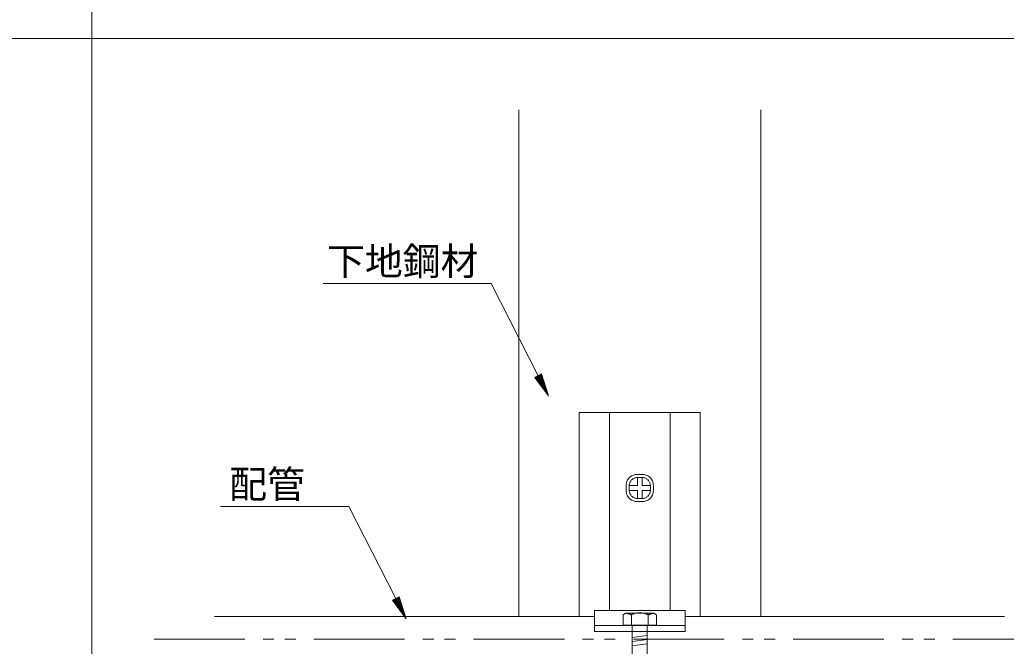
# Model space of a CAD drawing. Units: millimetres at full size, sheet at 1:6; details may follow other scales. Extents: x -1207 to 1226, y -853 to 852.
# Drawn here: x -22.8 to 303.3, y -219.1 to -11.9 of the extents above; entities that cross this region are included whole.
import ezdxf
from ezdxf.enums import TextEntityAlignment as Align

# ---------------------------------------------------------------- set-up
doc = ezdxf.new("R2010")
doc.units = ezdxf.units.MM
doc.header["$LTSCALE"] = 6
doc.linetypes.add('DOUBLE_CHAIN1', pattern=[8.8, 5, -1, 0.6, -0.6, 0.6, -1])
for name, color, linetype, lineweight in [('0-0_WAKU', 7, 'Continuous', 9), ('0-2_SUNPO', 7, 'Continuous', 9), ('0-B', 134, 'Continuous', 9)]:
    doc.layers.add(name, color=color, linetype=linetype, lineweight=lineweight)
doc.styles.add('ＭＳ ゴシック', font='')
doc.styles.get('ＭＳ ゴシック').set_extended_font_data('MS Gothic')

msp = doc.modelspace()

# ---------------------------------------------------------------- linework, layer by layer
at = {"layer": '0-0_WAKU'}
for p, q in [((1.094, 26.057), (1.094, -799.293)), ((-1204.75, -18.143), (2.25, -18.143)), ((2.25, -18.143), (1209.25, -18.143))]:
    msp.add_line(p, q, dxfattribs=at)
at = {"layer": '0-2_SUNPO'}
for p, q in [((133.002, -99.141), (77.531, -99.141)), ((148.561, -129.642), (133.002, -99.141)), ((150.043, -130.239), (147.468, -130.239)), ((150.027, -130.189), (147.489, -130.189)), ((150.058, -130.289), (147.505, -130.289)), ((150.074, -130.339), (147.542, -130.339)), ((150.09, -130.389), (147.579, -130.389)), ((150.011, -130.139), (147.587, -130.139)), ((149.995, -130.089), (147.685, -130.089)), ((149.979, -130.039), (147.783, -130.039)), ((149.963, -129.989), (147.881, -129.989)), ((149.948, -129.939), (147.979, -129.939)), ((149.932, -129.889), (148.077, -129.889)), ((149.916, -129.839), (148.175, -129.839)), ((149.9, -129.789), (148.273, -129.789)), ((149.884, -129.739), (148.371, -129.739)), ((149.868, -129.689), (148.469, -129.689)), ((149.853, -129.639), (148.567, -129.639)), ((149.837, -129.589), (148.665, -129.589)), ((149.821, -129.539), (148.763, -129.539)), ((149.805, -129.489), (148.861, -129.489)), ((149.789, -129.439), (148.959, -129.439)), ((149.773, -129.389), (149.057, -129.389)), ((149.758, -129.339), (149.155, -129.339)), ((149.742, -129.289), (149.253, -129.289)), ((149.726, -129.239), (149.351, -129.239)), ((149.71, -129.189), (149.449, -129.189)), ((149.694, -129.139), (149.547, -129.139)), ((149.679, -129.089), (149.645, -129.089)), ((150.106, -130.439), (147.616, -130.439)), ((150.122, -130.489), (147.653, -130.489)), ((150.138, -130.539), (147.69, -130.539)), ((150.153, -130.589), (147.727, -130.589)), ((150.169, -130.639), (147.764, -130.639)), ((150.185, -130.689), (147.801, -130.689)), ((150.201, -130.739), (147.838, -130.739)), ((150.217, -130.789), (147.875, -130.789)), ((150.232, -130.839), (147.912, -130.839)), ((150.248, -130.889), (147.949, -130.889)), ((150.264, -130.939), (147.986, -130.939)), ((150.28, -130.989), (148.023, -130.989)), ((150.296, -131.039), (148.06, -131.039)), ((150.312, -131.089), (148.097, -131.089)), ((150.327, -131.139), (148.134, -131.139)), ((150.343, -131.189), (148.171, -131.189)), ((150.359, -131.239), (148.208, -131.239)), ((150.375, -131.289), (148.245, -131.289)), ((150.391, -131.339), (148.282, -131.339)), ((150.407, -131.389), (148.319, -131.389)), ((150.422, -131.439), (148.356, -131.439)), ((150.438, -131.489), (148.393, -131.489)), ((150.454, -131.539), (148.43, -131.539)), ((150.47, -131.589), (148.467, -131.589)), ((150.486, -131.639), (148.504, -131.639)), ((150.502, -131.689), (148.541, -131.689)), ((150.517, -131.739), (148.578, -131.739)), ((150.533, -131.789), (148.615, -131.789)), ((150.549, -131.839), (148.652, -131.839)), ((150.565, -131.889), (148.689, -131.889)), ((150.581, -131.939), (148.726, -131.939)), ((150.597, -131.989), (148.763, -131.989)), ((150.612, -132.039), (148.8, -132.039)), ((150.628, -132.089), (148.837, -132.089)), ((150.644, -132.139), (148.874, -132.139)), ((150.66, -132.189), (148.91, -132.189)), ((150.676, -132.239), (148.948, -132.239)), ((150.692, -132.289), (148.984, -132.289)), ((150.707, -132.339), (149.022, -132.339)), ((150.723, -132.389), (149.058, -132.389)), ((150.739, -132.439), (149.095, -132.439)), ((150.755, -132.489), (149.133, -132.489)), ((150.771, -132.539), (149.169, -132.539)), ((150.786, -132.589), (149.206, -132.589)), ((150.802, -132.639), (149.243, -132.639)), ((150.818, -132.689), (149.28, -132.689)), ((150.834, -132.739), (149.317, -132.739)), ((150.85, -132.789), (149.354, -132.789)), ((150.866, -132.839), (149.391, -132.839)), ((150.881, -132.889), (149.428, -132.889)), ((150.897, -132.939), (149.465, -132.939)), ((150.913, -132.989), (149.502, -132.989)), ((150.929, -133.039), (149.539, -133.039)), ((150.945, -133.089), (149.576, -133.089)), ((150.96, -133.139), (149.613, -133.139)), ((150.976, -133.189), (149.65, -133.189)), ((150.992, -133.239), (149.687, -133.239)), ((151.008, -133.289), (149.724, -133.289)), ((151.024, -133.339), (149.761, -133.339)), ((151.04, -133.389), (149.798, -133.389)), ((151.055, -133.439), (149.835, -133.439)), ((151.071, -133.489), (149.872, -133.489)), ((151.087, -133.539), (149.909, -133.539)), ((151.103, -133.589), (149.946, -133.589)), ((151.119, -133.639), (149.983, -133.639)), ((151.135, -133.689), (150.02, -133.689)), ((151.15, -133.739), (150.057, -133.739)), ((151.166, -133.789), (150.094, -133.789)), ((151.182, -133.839), (150.131, -133.839)), ((151.198, -133.889), (150.168, -133.889)), ((151.214, -133.939), (150.205, -133.939)), ((151.23, -133.989), (150.242, -133.989)), ((151.246, -134.039), (150.279, -134.039)), ((151.261, -134.089), (150.316, -134.089)), ((151.277, -134.139), (150.353, -134.139)), ((151.293, -134.189), (150.39, -134.189)), ((151.309, -134.239), (150.427, -134.239)), ((151.325, -134.289), (150.464, -134.289)), ((151.34, -134.339), (150.501, -134.339)), ((151.356, -134.389), (150.538, -134.389)), ((151.372, -134.439), (150.575, -134.439)), ((151.388, -134.489), (150.612, -134.489)), ((151.404, -134.539), (150.649, -134.539)), ((151.42, -134.589), (150.686, -134.589)), ((151.435, -134.639), (150.723, -134.639)), ((151.451, -134.689), (150.76, -134.689)), ((151.467, -134.739), (150.797, -134.739)), ((151.483, -134.789), (150.834, -134.789)), ((151.499, -134.839), (150.871, -134.839)), ((151.514, -134.889), (150.908, -134.889)), ((151.53, -134.939), (150.945, -134.939)), ((151.546, -134.989), (150.982, -134.989)), ((151.562, -135.039), (151.019, -135.039)), ((151.578, -135.089), (151.055, -135.089)), ((151.594, -135.139), (151.093, -135.139)), ((151.609, -135.189), (151.13, -135.189)), ((151.625, -135.239), (151.166, -135.239)), ((151.641, -135.289), (151.204, -135.289)), ((151.657, -135.339), (151.24, -135.339)), ((151.673, -135.389), (151.278, -135.389)), ((151.689, -135.439), (151.314, -135.439)), ((151.704, -135.489), (151.351, -135.489)), ((151.72, -135.539), (151.388, -135.539)), ((151.736, -135.589), (151.425, -135.589)), ((151.752, -135.639), (151.462, -135.639)), ((151.768, -135.689), (151.499, -135.689)), ((151.784, -135.739), (151.536, -135.739)), ((151.799, -135.789), (151.573, -135.789)), ((151.815, -135.839), (151.61, -135.839)), ((151.831, -135.889), (151.647, -135.889)), ((151.847, -135.939), (151.684, -135.939)), ((151.863, -135.989), (151.721, -135.989)), ((151.879, -136.039), (151.758, -136.039)), ((151.894, -136.089), (151.795, -136.089)), ((151.91, -136.139), (151.832, -136.139)), ((151.926, -136.189), (151.869, -136.189)), ((151.942, -136.239), (151.906, -136.239)), ((151.958, -136.289), (151.943, -136.289)), ((85.99, -172.862), (43.617, -172.862)), ((101.548, -203.363), (85.99, -172.862)), ((103.03, -203.96), (100.456, -203.96)), ((103.015, -203.91), (100.477, -203.91)), ((103.046, -204.01), (100.493, -204.01)), ((103.062, -204.06), (100.53, -204.06)), ((103.078, -204.11), (100.567, -204.11)), ((102.999, -203.86), (100.575, -203.86)), ((103.094, -204.16), (100.604, -204.16)), ((103.109, -204.21), (100.641, -204.21)), ((102.983, -203.81), (100.673, -203.81)), ((103.125, -204.26), (100.678, -204.26)), ((103.141, -204.31), (100.715, -204.31)), ((103.157, -204.36), (100.752, -204.36)), ((102.967, -203.76), (100.77, -203.76)), ((103.173, -204.41), (100.789, -204.41)), ((103.189, -204.46), (100.826, -204.46)), ((103.204, -204.51), (100.863, -204.51)), ((102.951, -203.71), (100.868, -203.71)), ((103.22, -204.56), (100.9, -204.56)), ((103.236, -204.61), (100.937, -204.61)), ((102.935, -203.66), (100.967, -203.66)), ((103.252, -204.66), (100.974, -204.66)), ((103.268, -204.71), (101.011, -204.71)), ((103.283, -204.76), (101.048, -204.76)), ((102.92, -203.61), (101.065, -203.61)), ((103.299, -204.81), (101.085, -204.81)), ((103.315, -204.86), (101.122, -204.86)), ((103.331, -204.91), (101.159, -204.91)), ((102.904, -203.56), (101.163, -203.56)), ((103.347, -204.96), (101.196, -204.96)), ((103.363, -205.01), (101.233, -205.01)), ((102.888, -203.51), (101.261, -203.51)), ((103.379, -205.06), (101.27, -205.06)), ((103.394, -205.11), (101.307, -205.11)), ((103.41, -205.16), (101.344, -205.16)), ((102.872, -203.46), (101.359, -203.46)), ((103.426, -205.21), (101.38, -205.21)), ((103.442, -205.26), (101.418, -205.26)), ((103.458, -205.31), (101.454, -205.31)), ((102.856, -203.41), (101.457, -203.41)), ((103.474, -205.36), (101.491, -205.36)), ((102.84, -203.36), (101.555, -203.36)), ((102.825, -203.31), (101.653, -203.31)), ((102.809, -203.26), (101.751, -203.26)), ((102.793, -203.21), (101.849, -203.21)), ((102.777, -203.16), (101.947, -203.16)), ((102.761, -203.11), (102.045, -203.11)), ((102.745, -203.06), (102.143, -203.06)), ((102.73, -203.01), (102.241, -203.01)), ((102.714, -202.96), (102.339, -202.96)), ((102.698, -202.91), (102.437, -202.91)), ((102.682, -202.86), (102.535, -202.86)), ((102.666, -202.81), (102.633, -202.81)), ((103.489, -205.41), (101.528, -205.41)), ((103.505, -205.46), (101.565, -205.46)), ((103.521, -205.51), (101.603, -205.51)), ((103.537, -205.56), (101.639, -205.56)), ((103.553, -205.61), (101.676, -205.61)), ((103.568, -205.66), (101.713, -205.66)), ((103.584, -205.71), (101.75, -205.71)), ((103.6, -205.76), (101.787, -205.76)), ((103.616, -205.81), (101.824, -205.81)), ((103.632, -205.86), (101.861, -205.86)), ((103.648, -205.91), (101.898, -205.91)), ((103.663, -205.96), (101.935, -205.96)), ((103.679, -206.01), (101.972, -206.01)), ((103.695, -206.06), (102.009, -206.06)), ((103.711, -206.11), (102.046, -206.11)), ((103.727, -206.16), (102.083, -206.16)), ((103.742, -206.21), (102.12, -206.21)), ((103.758, -206.26), (102.157, -206.26)), ((103.774, -206.31), (102.194, -206.31)), ((103.79, -206.36), (102.231, -206.36)), ((103.806, -206.41), (102.268, -206.41)), ((103.822, -206.46), (102.305, -206.46)), ((103.837, -206.51), (102.342, -206.51)), ((103.853, -206.56), (102.379, -206.56)), ((103.869, -206.61), (102.416, -206.61)), ((103.885, -206.66), (102.453, -206.66)), ((103.901, -206.71), (102.49, -206.71)), ((103.917, -206.76), (102.527, -206.76)), ((103.932, -206.81), (102.564, -206.81)), ((103.948, -206.86), (102.601, -206.86)), ((103.964, -206.91), (102.638, -206.91)), ((103.98, -206.96), (102.675, -206.96)), ((103.996, -207.01), (102.712, -207.01)), ((104.012, -207.06), (102.749, -207.06)), ((104.027, -207.11), (102.786, -207.11)), ((104.043, -207.16), (102.823, -207.16)), ((104.059, -207.21), (102.86, -207.21)), ((104.075, -207.26), (102.897, -207.26)), ((104.091, -207.31), (102.934, -207.31)), ((104.107, -207.36), (102.971, -207.36)), ((104.122, -207.41), (103.008, -207.41)), ((104.138, -207.46), (103.045, -207.46)), ((104.154, -207.51), (103.082, -207.51)), ((104.17, -207.56), (103.119, -207.56)), ((104.186, -207.61), (103.156, -207.61)), ((104.202, -207.66), (103.193, -207.66)), ((104.217, -207.71), (103.23, -207.71)), ((104.233, -207.76), (103.267, -207.76)), ((104.249, -207.81), (103.304, -207.81)), ((104.265, -207.86), (103.341, -207.86)), ((104.281, -207.91), (103.378, -207.91)), ((104.296, -207.96), (103.415, -207.96)), ((104.312, -208.01), (103.452, -208.01)), ((104.328, -208.06), (103.489, -208.06)), ((104.344, -208.11), (103.525, -208.11)), ((104.36, -208.16), (103.563, -208.16)), ((104.376, -208.21), (103.599, -208.21)), ((104.391, -208.26), (103.636, -208.26)), ((104.407, -208.31), (103.674, -208.31)), ((104.423, -208.36), (103.71, -208.36)), ((104.439, -208.41), (103.748, -208.41)), ((104.455, -208.46), (103.784, -208.46)), ((104.471, -208.51), (103.821, -208.51)), ((104.486, -208.56), (103.858, -208.56)), ((104.502, -208.61), (103.895, -208.61)), ((104.518, -208.66), (103.932, -208.66)), ((104.534, -208.71), (103.969, -208.71)), ((104.55, -208.76), (104.006, -208.76)), ((104.566, -208.81), (104.043, -208.81)), ((104.581, -208.86), (104.08, -208.86)), ((104.597, -208.91), (104.117, -208.91)), ((104.613, -208.96), (104.154, -208.96)), ((104.629, -209.01), (104.191, -209.01)), ((104.645, -209.06), (104.228, -209.06)), ((104.661, -209.11), (104.265, -209.11)), ((104.676, -209.16), (104.302, -209.16)), ((104.692, -209.21), (104.339, -209.21)), ((104.708, -209.26), (104.376, -209.26)), ((104.724, -209.31), (104.413, -209.31)), ((104.74, -209.36), (104.45, -209.36)), ((104.756, -209.41), (104.487, -209.41)), ((104.771, -209.46), (104.524, -209.46)), ((104.787, -209.51), (104.561, -209.51)), ((104.803, -209.56), (104.598, -209.56)), ((104.819, -209.61), (104.635, -209.61)), ((104.835, -209.66), (104.672, -209.66)), ((104.85, -209.71), (104.709, -209.71)), ((104.866, -209.76), (104.746, -209.76)), ((104.882, -209.81), (104.783, -209.81)), ((104.898, -209.86), (104.82, -209.86)), ((104.914, -209.91), (104.857, -209.91)), ((104.93, -209.96), (104.894, -209.96)), ((104.945, -210.01), (104.931, -210.01))]:
    msp.add_line(p, q, dxfattribs=at)
for points in [[(149.674, -129.074), (147.447, -130.21), (151.969, -136.323)], [(102.662, -202.795), (100.435, -203.931), (104.956, -210.044)]]:
    msp.add_lwpolyline(points, close=True, dxfattribs=at)
at = {"layer": '0-B'}
for p, q in [((142.159, -41.739), (142.159, -209.289)), ((222.159, -41.739), (222.159, -209.289)), ((172.137, -141.789), (172.137, -207.289)), ((192.137, -141.789), (192.137, -207.289)), ((177.51, -208.187), (186.76, -208.187)), ((167.092, -209.289), (41.637, -209.289)), ((179.382, -208.66), (179.382, -212.187)), ((184.886, -208.66), (184.886, -212.187)), ((302.637, -209.289), (197.137, -209.289)), ((167.137, -212.289), (197.137, -212.289)), ((184.637, -215.537), (179.637, -216.207)), ((184.637, -216.917), (179.637, -217.586)), ((184.637, -218.296), (179.637, -218.966))]:
    msp.add_line(p, q, dxfattribs=at)
at = {"layer": '0-B', "color": 7, "linetype": 'DOUBLE_CHAIN1'}
msp.add_line((21.637, -216.789), (322.637, -216.789), dxfattribs=at)
at = {"layer": '0-B'}
for points in [[(162.137, -209.289), (162.137, -141.789), (202.137, -141.789), (202.137, -209.289)], [(178.282, -169.739), (178.112, -169.473), (177.971, -169.196), (177.86, -168.911), (177.777, -168.62), (177.717, -168.323), (177.677, -168.022), (177.653, -167.717), (177.64, -167.409), (177.636, -167.099), (177.635, -166.789), (177.636, -166.478), (177.64, -166.169), (177.653, -165.861), (177.677, -165.556), (177.717, -165.255), (177.777, -164.958), (177.86, -164.667), (177.971, -164.382), (178.112, -164.105), (178.282, -163.838), (178.477, -163.585), (178.694, -163.348), (178.931, -163.131), (179.184, -162.936), (179.451, -162.766), (179.728, -162.625), (180.013, -162.514), (180.304, -162.431), (180.601, -162.371), (180.902, -162.331), (181.207, -162.307), (181.515, -162.294), (181.824, -162.29), (182.135, -162.289), (182.445, -162.29), (182.755, -162.294), (183.063, -162.307), (183.368, -162.331), (183.669, -162.371)], [(183.669, -162.371), (183.966, -162.431), (184.257, -162.514), (184.542, -162.625), (184.819, -162.766), (185.085, -162.936), (185.339, -163.131), (185.575, -163.348), (185.793, -163.585), (185.988, -163.838), (186.158, -164.105), (186.299, -164.382), (186.41, -164.666), (186.493, -164.951), (186.553, -165.233), (186.593, -165.504), (186.617, -165.76), (186.629, -165.994), (186.634, -166.201), (186.635, -166.789)], [(180.942, -163.353), (180.711, -163.399), (180.484, -163.464), (180.263, -163.55), (180.047, -163.66), (179.84, -163.792), (179.643, -163.944), (179.459, -164.113), (179.289, -164.297), (179.138, -164.494), (179.006, -164.701), (178.896, -164.917), (178.81, -165.138), (178.745, -165.36), (178.699, -165.579), (178.668, -165.79), (178.649, -165.989), (178.639, -166.171), (178.635, -166.332), (178.635, -166.789)], [(185.132, -169.084), (185.264, -168.877), (185.374, -168.661), (185.46, -168.44), (185.525, -168.213), (185.571, -167.982), (185.603, -167.748), (185.621, -167.511), (185.631, -167.271), (185.635, -167.031), (185.635, -166.789), (185.635, -166.547), (185.631, -166.307), (185.621, -166.067), (185.603, -165.83), (185.571, -165.596), (185.525, -165.365), (185.46, -165.138), (185.374, -164.917), (185.264, -164.701), (185.132, -164.494), (184.981, -164.297), (184.811, -164.113), (184.627, -163.944), (184.43, -163.792), (184.223, -163.66), (184.007, -163.55), (183.786, -163.464), (183.559, -163.399), (183.328, -163.353), (183.094, -163.322), (182.857, -163.303), (182.617, -163.293), (182.376, -163.289), (182.135, -163.289), (181.893, -163.289), (181.653, -163.293), (181.413, -163.303), (181.176, -163.322), (180.942, -163.353)], [(186.635, -166.789), (186.635, -167.203), (186.634, -167.377), (186.629, -167.584), (186.617, -167.818), (186.593, -168.073), (186.553, -168.345), (186.493, -168.626), (186.41, -168.912), (186.299, -169.196), (186.158, -169.473), (185.988, -169.739), (185.793, -169.993), (185.575, -170.23), (185.339, -170.447), (185.085, -170.642), (184.819, -170.812), (184.542, -170.953), (184.257, -171.064), (183.966, -171.147), (183.669, -171.207), (183.368, -171.247), (183.063, -171.271), (182.755, -171.284), (182.445, -171.288), (182.135, -171.289), (181.824, -171.288), (181.515, -171.284), (181.207, -171.271), (180.902, -171.247), (180.601, -171.207), (180.304, -171.147), (180.013, -171.064), (179.728, -170.953), (179.451, -170.812), (179.184, -170.642), (178.931, -170.447), (178.694, -170.23), (178.477, -169.993), (178.282, -169.739)], [(178.635, -166.789), (178.635, -167.111), (178.635, -167.246), (178.639, -167.407), (178.649, -167.589), (178.668, -167.788), (178.699, -167.999), (178.745, -168.218), (178.81, -168.44), (178.896, -168.661), (179.006, -168.877), (179.138, -169.084), (179.289, -169.281), (179.459, -169.465), (179.643, -169.634), (179.84, -169.786), (180.047, -169.918), (180.263, -170.028), (180.484, -170.114), (180.711, -170.179), (180.942, -170.225), (181.176, -170.256), (181.413, -170.275), (181.653, -170.285), (181.893, -170.288), (182.135, -170.289), (182.376, -170.288), (182.617, -170.285), (182.857, -170.275), (183.094, -170.256), (183.328, -170.225), (183.559, -170.179), (183.786, -170.114), (184.007, -170.028), (184.223, -169.918), (184.43, -169.786), (184.627, -169.634), (184.811, -169.465), (184.981, -169.281), (185.132, -169.084)], [(177.952, -208.299), (177.822, -208.266), (177.719, -208.24), (177.642, -208.22), (177.586, -208.206), (177.549, -208.197), (177.526, -208.191), (177.515, -208.188), (177.511, -208.187), (177.508, -208.189), (177.502, -208.192), (177.492, -208.198), (177.474, -208.208), (177.449, -208.224), (177.412, -208.245), (177.364, -208.273), (177.304, -208.309), (177.233, -208.352), (177.155, -208.398), (177.073, -208.446), (176.992, -208.494), (176.914, -208.54), (176.843, -208.582), (176.782, -208.618), (176.734, -208.647), (176.698, -208.668), (176.672, -208.683), (176.655, -208.694), (176.645, -208.7), (176.639, -208.703), (176.637, -208.704)], [(184.589, -208.555), (184.465, -208.511), (184.315, -208.46), (184.145, -208.404), (183.955, -208.345), (183.751, -208.287), (183.535, -208.231), (183.31, -208.179), (183.079, -208.136), (182.845, -208.101), (182.61, -208.077), (182.373, -208.062), (182.136, -208.057), (181.898, -208.062), (181.661, -208.077), (181.426, -208.101), (181.192, -208.136), (180.961, -208.179), (180.735, -208.231), (180.519, -208.287), (180.314, -208.345), (180.125, -208.404), (179.954, -208.46), (179.804, -208.511), (179.679, -208.555), (179.581, -208.589), (179.503, -208.614), (179.438, -208.63), (179.38, -208.637), (179.321, -208.635), (179.255, -208.625), (179.174, -208.607), (179.07, -208.581), (178.94, -208.548), (178.787, -208.51), (178.62, -208.468), (178.446, -208.424), (178.272, -208.38), (178.105, -208.337), (177.952, -208.299)], [(187.54, -208.647), (187.491, -208.618), (187.43, -208.582), (187.359, -208.54), (187.281, -208.494), (187.199, -208.446), (187.117, -208.398), (187.039, -208.352), (186.967, -208.309), (186.906, -208.273), (186.858, -208.245), (186.821, -208.224), (186.795, -208.208), (186.778, -208.198), (186.767, -208.192), (186.762, -208.189), (186.76, -208.187), (186.755, -208.188), (186.743, -208.191), (186.721, -208.197), (186.683, -208.206), (186.628, -208.22), (186.55, -208.24), (186.447, -208.266), (186.317, -208.299), (186.164, -208.337), (185.997, -208.38), (185.823, -208.424), (185.648, -208.468), (185.481, -208.51), (185.329, -208.548), (185.198, -208.581), (185.095, -208.607), (185.013, -208.625), (184.946, -208.635), (184.888, -208.637), (184.83, -208.63), (184.766, -208.614), (184.688, -208.589), (184.589, -208.555)], [(176.637, -208.704), (176.637, -208.706), (176.637, -208.714), (176.637, -208.735), (176.637, -208.777), (176.637, -208.846), (176.637, -208.949), (176.637, -209.093), (176.637, -209.285), (176.637, -209.528), (176.637, -209.811), (176.637, -210.122), (176.637, -210.446), (176.637, -210.77), (176.637, -211.081), (176.637, -211.364), (176.637, -211.607), (176.637, -211.798), (176.637, -211.942), (176.637, -212.046), (176.637, -212.115), (176.637, -212.157), (176.637, -212.178), (176.637, -212.186), (176.637, -212.187), (176.641, -212.187), (176.666, -212.187), (176.734, -212.187), (176.866, -212.187), (177.085, -212.187), (177.41, -212.187), (177.865, -212.187), (178.47, -212.187), (179.237, -212.187), (180.132, -212.187), (181.113, -212.187), (182.137, -212.187), (183.162, -212.187), (184.143, -212.187), (185.038, -212.187)], [(185.038, -212.187), (185.804, -212.187), (186.41, -212.187), (186.864, -212.187), (187.19, -212.187), (187.409, -212.187), (187.541, -212.187), (187.609, -212.187), (187.634, -212.187), (187.638, -212.187), (187.638, -212.186), (187.638, -212.178), (187.638, -212.157), (187.638, -212.115), (187.638, -212.046), (187.638, -211.942), (187.638, -211.798), (187.638, -211.607), (187.638, -211.364), (187.638, -211.081), (187.638, -210.77), (187.638, -210.446), (187.638, -210.122), (187.638, -209.811), (187.638, -209.528), (187.638, -209.285), (187.638, -209.093), (187.638, -208.949), (187.638, -208.846), (187.638, -208.777), (187.638, -208.735), (187.638, -208.714), (187.638, -208.706), (187.638, -208.704), (187.636, -208.703), (187.63, -208.7), (187.62, -208.694), (187.602, -208.683), (187.576, -208.668), (187.54, -208.647)]]:
    msp.add_lwpolyline(points, dxfattribs=at)
for points in [[(185.635, -165.991), (182.957, -165.991), (182.957, -163.313), (181.362, -163.313), (181.362, -165.991), (178.684, -165.991), (178.684, -167.586), (181.362, -167.586), (181.362, -170.265), (182.957, -170.265), (182.957, -167.586), (185.635, -167.586)], [(197.137, -214.289), (167.137, -214.289), (167.137, -207.289), (197.137, -207.289)], [(184.637, -231.736), (184.637, -212.187), (179.637, -212.187), (179.637, -231.736)]]:
    msp.add_lwpolyline(points, close=True, dxfattribs=at)

# ---------------------------------------------------------------- texts
at = {"layer": '0-2_SUNPO', "style": 'ＭＳ ゴシック'}
for s, p in [('下地鋼材', (78.807, -99.149)), ('配管', (46.478, -172.862))]:
    msp.add_text(s, height=9.164, dxfattribs=at).set_placement(p, align=Align.BOTTOM_LEFT)

doc.saveas('drawing.dxf')
